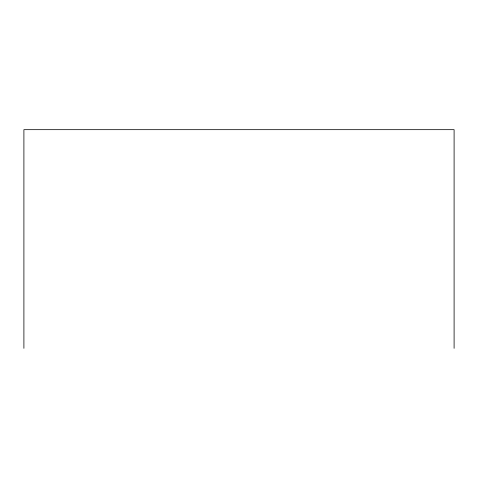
<?xml version="1.0" encoding="UTF-8"?>
<svg xmlns="http://www.w3.org/2000/svg" width="478" height="478" viewBox="0 0 478 478"><rect width="100%" height="100%" fill="white"/><g stroke="black" fill="none" stroke-linecap="round" stroke-linejoin="round"><path stroke-width="0.72" d="M454.1 348.331L454.1 129.669L23.9 129.669L23.9 348.331"/></g></svg>
